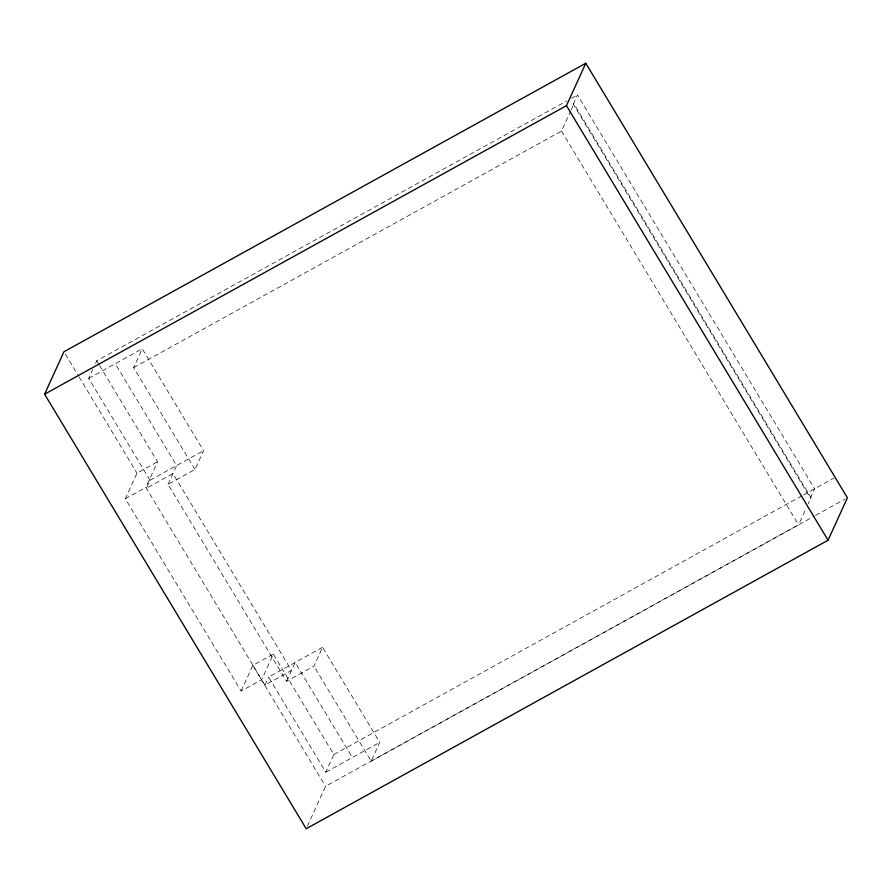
<?xml version="1.0" encoding="UTF-8"?>
<svg xmlns="http://www.w3.org/2000/svg" width="892" height="892" viewBox="0 0 892 892"><rect width="100%" height="100%" fill="white"/><g stroke="black" fill="none" stroke-linecap="round" stroke-linejoin="round"><path stroke-width="0.67" stroke-dasharray="4.46 3.34" d="M99.603 365.53L157.561 461.8L145.887 487.411L264.935 685.145L291.494 670.461L172.959 473.574L146.4 488.258L150.046 480.253L88.721 378.386L92.735 369.589M95.6 363.3L96.749 360.781L566.543 101.041M194.991 469.471L133.666 367.615L142.241 348.794L203.566 450.661L194.991 469.471L168.03 484.378L286.566 681.276L313.962 666.123L322.536 647.313L379.758 742.367L371.183 761.188L313.962 666.123M322.536 647.313L268.581 677.139L325.803 772.204L333.831 754.587L273.331 654.104L261.657 679.715L241.119 691.077L125.337 498.773L137.011 473.15L157.561 461.8M168.03 484.378L176.605 465.568L115.28 363.713M241.119 691.077L252.793 665.454L273.331 654.104M264.935 685.145L268.581 677.139M286.566 681.276L295.14 662.455L352.362 757.52M573.311 104.186L577.503 94.987L814.597 488.794L810.393 498.004L573.311 104.186L573.913 103.851L810.995 497.669L808.185 503.846M133.666 367.615L561.503 131.068L570.523 111.277M571.092 110.039L573.913 103.851M307.35 826.248L325.547 786.32L814.474 516M371.183 761.188L798.596 524.886L805.922 508.797M571.415 98.354L577.503 94.987M88.721 378.386L142.241 348.794M150.046 480.253L203.566 450.661M125.337 498.773L145.887 487.411M333.831 754.587L802.421 495.517M803.636 494.848L833.931 478.101M810.393 498.004L810.995 497.669M325.803 772.204L379.758 742.367M815.701 515.331L844.958 499.152M561.503 131.068L798.596 524.886M96.749 360.781L98.889 364.349M65.372 354.146L78.262 375.565M78.975 376.758L137.011 473.15M252.793 665.454L325.547 786.32"/><path stroke-width="1.34" d="M44.6 394.197L63.934 351.771L585.788 63.254L847.4 497.803L828.066 540.229L306.212 828.746L44.6 394.197L566.453 105.68L585.788 63.254M566.453 105.68L828.066 540.229"/></g></svg>
